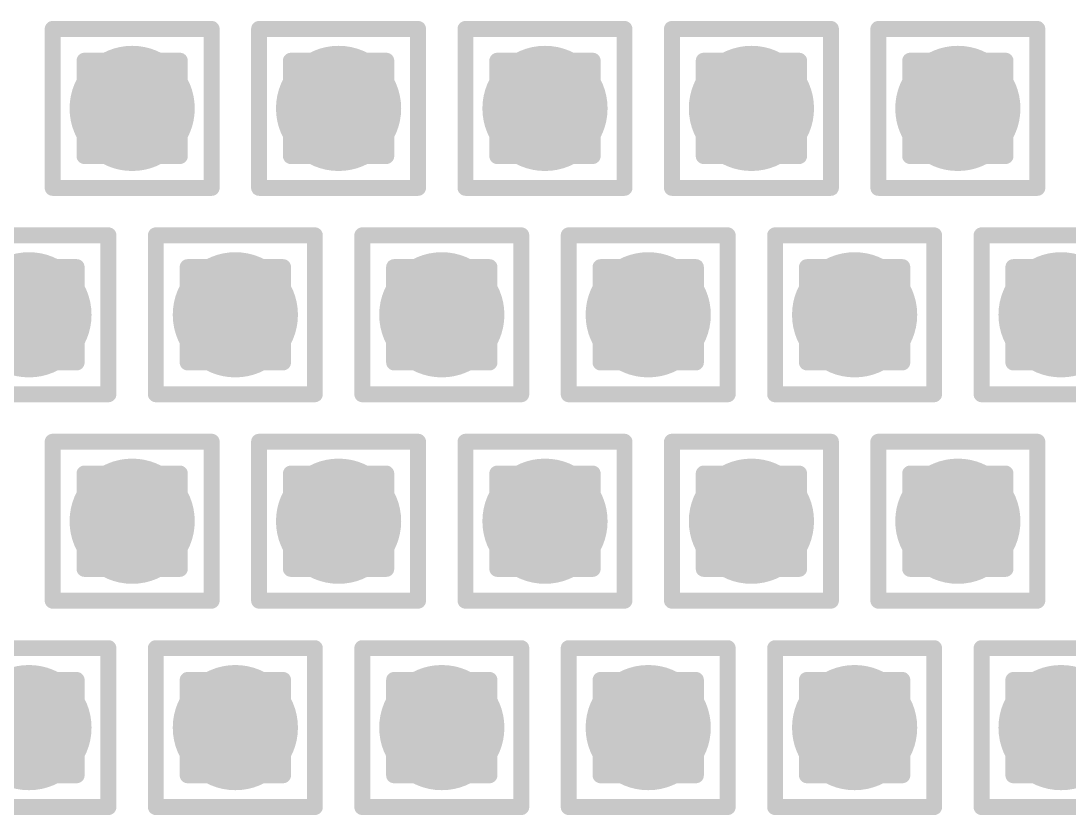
# Model space of a CAD drawing. Header units: inches. Extents: x -12 to 5357, y -8 to 5291.
# Drawn here: x 33.831 to 37.18, y 11.097 to 13.635 of the extents above; entities that cross this region are included whole.
import ezdxf

# ---------------------------------------------------------------- set-up
doc = ezdxf.new("R2010")
doc.units = ezdxf.units.IN
for name, color, linetype in [('Bottom Layer', 5, 'Continuous'), ('Drill Drawing', 1, 'Continuous'), ('Ground', 16, 'Continuous'), ('Power', 76, 'Continuous'), ('Top Layer', 1, 'Continuous'), ('Via Holes', 16, 'Continuous')]:
    doc.layers.add(name, color=color, linetype=linetype)

msp = doc.modelspace()

# ---------------------------------------------------------------- hatches: boundary and pattern name
at = {"layer": 'Bottom Layer'}
h = msp.add_hatch(color=5, dxfattribs=at)
edge = h.paths.add_edge_path()
edge.add_arc((34.1867, 13.3553), 0.2, 0, 360)
h = msp.add_hatch(color=5, dxfattribs=at)
edge = h.paths.add_edge_path()
edge.add_arc((34.8462, 13.3553), 0.2, 0, 360)
h = msp.add_hatch(color=5, dxfattribs=at)
edge = h.paths.add_edge_path()
edge.add_arc((35.5057, 13.3553), 0.2, 0, 360)
h = msp.add_hatch(color=5, dxfattribs=at)
edge = h.paths.add_edge_path()
edge.add_arc((36.1653, 13.3553), 0.2, 0, 360)
h = msp.add_hatch(color=5, dxfattribs=at)
edge = h.paths.add_edge_path()
edge.add_arc((36.8248, 13.3553), 0.2, 0, 360)
h = msp.add_hatch(color=5, dxfattribs=at)
edge = h.paths.add_edge_path()
edge.add_arc((33.8569, 12.6958), 0.2, 0, 360)
h = msp.add_hatch(color=5, dxfattribs=at)
edge = h.paths.add_edge_path()
edge.add_arc((34.5164, 12.6958), 0.2, 0, 360)
h = msp.add_hatch(color=5, dxfattribs=at)
edge = h.paths.add_edge_path()
edge.add_arc((35.176, 12.6958), 0.2, 0, 360)
h = msp.add_hatch(color=5, dxfattribs=at)
edge = h.paths.add_edge_path()
edge.add_arc((35.8355, 12.6958), 0.2, 0, 360)
h = msp.add_hatch(color=5, dxfattribs=at)
edge = h.paths.add_edge_path()
edge.add_arc((36.495, 12.6958), 0.2, 0, 360)
h = msp.add_hatch(color=5, dxfattribs=at)
edge = h.paths.add_edge_path()
edge.add_arc((37.1546, 12.6958), 0.2, 0, 360)
h = msp.add_hatch(color=5, dxfattribs=at)
edge = h.paths.add_edge_path()
edge.add_arc((34.1867, 12.0362), 0.2, 0, 360)
h = msp.add_hatch(color=5, dxfattribs=at)
edge = h.paths.add_edge_path()
edge.add_arc((34.8462, 12.0362), 0.2, 0, 360)
h = msp.add_hatch(color=5, dxfattribs=at)
edge = h.paths.add_edge_path()
edge.add_arc((35.5057, 12.0362), 0.2, 0, 360)
h = msp.add_hatch(color=5, dxfattribs=at)
edge = h.paths.add_edge_path()
edge.add_arc((36.1653, 12.0362), 0.2, 0, 360)
h = msp.add_hatch(color=5, dxfattribs=at)
edge = h.paths.add_edge_path()
edge.add_arc((36.8248, 12.0362), 0.2, 0, 360)
h = msp.add_hatch(color=5, dxfattribs=at)
edge = h.paths.add_edge_path()
edge.add_arc((33.8569, 11.3767), 0.2, 0, 360)
h = msp.add_hatch(color=5, dxfattribs=at)
edge = h.paths.add_edge_path()
edge.add_arc((34.5164, 11.3767), 0.2, 0, 360)
h = msp.add_hatch(color=5, dxfattribs=at)
edge = h.paths.add_edge_path()
edge.add_arc((35.176, 11.3767), 0.2, 0, 360)
h = msp.add_hatch(color=5, dxfattribs=at)
edge = h.paths.add_edge_path()
edge.add_arc((35.8355, 11.3767), 0.2, 0, 360)
h = msp.add_hatch(color=5, dxfattribs=at)
edge = h.paths.add_edge_path()
edge.add_arc((36.495, 11.3767), 0.2, 0, 360)
h = msp.add_hatch(color=5, dxfattribs=at)
edge = h.paths.add_edge_path()
edge.add_arc((37.1546, 11.3767), 0.2, 0, 360)
at = {"layer": 'Ground'}
h = msp.add_hatch(color=16, dxfattribs=at)
edge = h.paths.add_edge_path()
edge.add_arc((34.1867, 13.3553), 0.2, 0, 360)
h = msp.add_hatch(color=16, dxfattribs=at)
edge = h.paths.add_edge_path()
edge.add_arc((34.8462, 13.3553), 0.2, 0, 360)
h = msp.add_hatch(color=16, dxfattribs=at)
edge = h.paths.add_edge_path()
edge.add_arc((35.5057, 13.3553), 0.2, 0, 360)
h = msp.add_hatch(color=16, dxfattribs=at)
edge = h.paths.add_edge_path()
edge.add_arc((36.1653, 13.3553), 0.2, 0, 360)
h = msp.add_hatch(color=16, dxfattribs=at)
edge = h.paths.add_edge_path()
edge.add_arc((36.8248, 13.3553), 0.2, 0, 360)
h = msp.add_hatch(color=16, dxfattribs=at)
edge = h.paths.add_edge_path()
edge.add_arc((33.8569, 12.6958), 0.2, 0, 360)
h = msp.add_hatch(color=16, dxfattribs=at)
edge = h.paths.add_edge_path()
edge.add_arc((34.5164, 12.6958), 0.2, 0, 360)
h = msp.add_hatch(color=16, dxfattribs=at)
edge = h.paths.add_edge_path()
edge.add_arc((35.176, 12.6958), 0.2, 0, 360)
h = msp.add_hatch(color=16, dxfattribs=at)
edge = h.paths.add_edge_path()
edge.add_arc((35.8355, 12.6958), 0.2, 0, 360)
h = msp.add_hatch(color=16, dxfattribs=at)
edge = h.paths.add_edge_path()
edge.add_arc((36.495, 12.6958), 0.2, 0, 360)
h = msp.add_hatch(color=16, dxfattribs=at)
edge = h.paths.add_edge_path()
edge.add_arc((37.1546, 12.6958), 0.2, 0, 360)
h = msp.add_hatch(color=16, dxfattribs=at)
edge = h.paths.add_edge_path()
edge.add_arc((34.1867, 12.0362), 0.2, 0, 360)
h = msp.add_hatch(color=16, dxfattribs=at)
edge = h.paths.add_edge_path()
edge.add_arc((34.8462, 12.0362), 0.2, 0, 360)
h = msp.add_hatch(color=16, dxfattribs=at)
edge = h.paths.add_edge_path()
edge.add_arc((35.5057, 12.0362), 0.2, 0, 360)
h = msp.add_hatch(color=16, dxfattribs=at)
edge = h.paths.add_edge_path()
edge.add_arc((36.1653, 12.0362), 0.2, 0, 360)
h = msp.add_hatch(color=16, dxfattribs=at)
edge = h.paths.add_edge_path()
edge.add_arc((36.8248, 12.0362), 0.2, 0, 360)
h = msp.add_hatch(color=16, dxfattribs=at)
edge = h.paths.add_edge_path()
edge.add_arc((33.8569, 11.3767), 0.2, 0, 360)
h = msp.add_hatch(color=16, dxfattribs=at)
edge = h.paths.add_edge_path()
edge.add_arc((34.5164, 11.3767), 0.2, 0, 360)
h = msp.add_hatch(color=16, dxfattribs=at)
edge = h.paths.add_edge_path()
edge.add_arc((35.176, 11.3767), 0.2, 0, 360)
h = msp.add_hatch(color=16, dxfattribs=at)
edge = h.paths.add_edge_path()
edge.add_arc((35.8355, 11.3767), 0.2, 0, 360)
h = msp.add_hatch(color=16, dxfattribs=at)
edge = h.paths.add_edge_path()
edge.add_arc((36.495, 11.3767), 0.2, 0, 360)
h = msp.add_hatch(color=16, dxfattribs=at)
edge = h.paths.add_edge_path()
edge.add_arc((37.1546, 11.3767), 0.2, 0, 360)
at = {"layer": 'Power'}
h = msp.add_hatch(color=76, dxfattribs=at)
edge = h.paths.add_edge_path()
edge.add_arc((34.1867, 13.3553), 0.2, 0, 360)
h = msp.add_hatch(color=76, dxfattribs=at)
edge = h.paths.add_edge_path()
edge.add_arc((34.8462, 13.3553), 0.2, 0, 360)
h = msp.add_hatch(color=76, dxfattribs=at)
edge = h.paths.add_edge_path()
edge.add_arc((35.5057, 13.3553), 0.2, 0, 360)
h = msp.add_hatch(color=76, dxfattribs=at)
edge = h.paths.add_edge_path()
edge.add_arc((36.1653, 13.3553), 0.2, 0, 360)
h = msp.add_hatch(color=76, dxfattribs=at)
edge = h.paths.add_edge_path()
edge.add_arc((36.8248, 13.3553), 0.2, 0, 360)
h = msp.add_hatch(color=76, dxfattribs=at)
edge = h.paths.add_edge_path()
edge.add_arc((33.8569, 12.6958), 0.2, 0, 360)
h = msp.add_hatch(color=76, dxfattribs=at)
edge = h.paths.add_edge_path()
edge.add_arc((34.5164, 12.6958), 0.2, 0, 360)
h = msp.add_hatch(color=76, dxfattribs=at)
edge = h.paths.add_edge_path()
edge.add_arc((35.176, 12.6958), 0.2, 0, 360)
h = msp.add_hatch(color=76, dxfattribs=at)
edge = h.paths.add_edge_path()
edge.add_arc((35.8355, 12.6958), 0.2, 0, 360)
h = msp.add_hatch(color=76, dxfattribs=at)
edge = h.paths.add_edge_path()
edge.add_arc((36.495, 12.6958), 0.2, 0, 360)
h = msp.add_hatch(color=76, dxfattribs=at)
edge = h.paths.add_edge_path()
edge.add_arc((37.1546, 12.6958), 0.2, 0, 360)
h = msp.add_hatch(color=76, dxfattribs=at)
edge = h.paths.add_edge_path()
edge.add_arc((34.1867, 12.0362), 0.2, 0, 360)
h = msp.add_hatch(color=76, dxfattribs=at)
edge = h.paths.add_edge_path()
edge.add_arc((34.8462, 12.0362), 0.2, 0, 360)
h = msp.add_hatch(color=76, dxfattribs=at)
edge = h.paths.add_edge_path()
edge.add_arc((35.5057, 12.0362), 0.2, 0, 360)
h = msp.add_hatch(color=76, dxfattribs=at)
edge = h.paths.add_edge_path()
edge.add_arc((36.1653, 12.0362), 0.2, 0, 360)
h = msp.add_hatch(color=76, dxfattribs=at)
edge = h.paths.add_edge_path()
edge.add_arc((36.8248, 12.0362), 0.2, 0, 360)
h = msp.add_hatch(color=76, dxfattribs=at)
edge = h.paths.add_edge_path()
edge.add_arc((33.8569, 11.3767), 0.2, 0, 360)
h = msp.add_hatch(color=76, dxfattribs=at)
edge = h.paths.add_edge_path()
edge.add_arc((34.5164, 11.3767), 0.2, 0, 360)
h = msp.add_hatch(color=76, dxfattribs=at)
edge = h.paths.add_edge_path()
edge.add_arc((35.176, 11.3767), 0.2, 0, 360)
h = msp.add_hatch(color=76, dxfattribs=at)
edge = h.paths.add_edge_path()
edge.add_arc((35.8355, 11.3767), 0.2, 0, 360)
h = msp.add_hatch(color=76, dxfattribs=at)
edge = h.paths.add_edge_path()
edge.add_arc((36.495, 11.3767), 0.2, 0, 360)
h = msp.add_hatch(color=76, dxfattribs=at)
edge = h.paths.add_edge_path()
edge.add_arc((37.1546, 11.3767), 0.2, 0, 360)
at = {"layer": 'Top Layer'}
h = msp.add_hatch(color=1, dxfattribs=at)
edge = h.paths.add_edge_path()
edge.add_arc((34.1867, 13.3553), 0.2, 0, 360)
h = msp.add_hatch(color=1, dxfattribs=at)
edge = h.paths.add_edge_path()
edge.add_arc((34.8462, 13.3553), 0.2, 0, 360)
h = msp.add_hatch(color=1, dxfattribs=at)
edge = h.paths.add_edge_path()
edge.add_arc((35.5057, 13.3553), 0.2, 0, 360)
h = msp.add_hatch(color=1, dxfattribs=at)
edge = h.paths.add_edge_path()
edge.add_arc((36.1653, 13.3553), 0.2, 0, 360)
h = msp.add_hatch(color=1, dxfattribs=at)
edge = h.paths.add_edge_path()
edge.add_arc((36.8248, 13.3553), 0.2, 0, 360)
h = msp.add_hatch(color=1, dxfattribs=at)
edge = h.paths.add_edge_path()
edge.add_arc((33.8569, 12.6958), 0.2, 0, 360)
h = msp.add_hatch(color=1, dxfattribs=at)
edge = h.paths.add_edge_path()
edge.add_arc((34.5164, 12.6958), 0.2, 0, 360)
h = msp.add_hatch(color=1, dxfattribs=at)
edge = h.paths.add_edge_path()
edge.add_arc((35.176, 12.6958), 0.2, 0, 360)
h = msp.add_hatch(color=1, dxfattribs=at)
edge = h.paths.add_edge_path()
edge.add_arc((35.8355, 12.6958), 0.2, 0, 360)
h = msp.add_hatch(color=1, dxfattribs=at)
edge = h.paths.add_edge_path()
edge.add_arc((36.495, 12.6958), 0.2, 0, 360)
h = msp.add_hatch(color=1, dxfattribs=at)
edge = h.paths.add_edge_path()
edge.add_arc((37.1546, 12.6958), 0.2, 0, 360)
h = msp.add_hatch(color=1, dxfattribs=at)
edge = h.paths.add_edge_path()
edge.add_arc((34.1867, 12.0362), 0.2, 0, 360)
h = msp.add_hatch(color=1, dxfattribs=at)
edge = h.paths.add_edge_path()
edge.add_arc((34.8462, 12.0362), 0.2, 0, 360)
h = msp.add_hatch(color=1, dxfattribs=at)
edge = h.paths.add_edge_path()
edge.add_arc((35.5057, 12.0362), 0.2, 0, 360)
h = msp.add_hatch(color=1, dxfattribs=at)
edge = h.paths.add_edge_path()
edge.add_arc((36.1653, 12.0362), 0.2, 0, 360)
h = msp.add_hatch(color=1, dxfattribs=at)
edge = h.paths.add_edge_path()
edge.add_arc((36.8248, 12.0362), 0.2, 0, 360)
h = msp.add_hatch(color=1, dxfattribs=at)
edge = h.paths.add_edge_path()
edge.add_arc((33.8569, 11.3767), 0.2, 0, 360)
h = msp.add_hatch(color=1, dxfattribs=at)
edge = h.paths.add_edge_path()
edge.add_arc((34.5164, 11.3767), 0.2, 0, 360)
h = msp.add_hatch(color=1, dxfattribs=at)
edge = h.paths.add_edge_path()
edge.add_arc((35.176, 11.3767), 0.2, 0, 360)
h = msp.add_hatch(color=1, dxfattribs=at)
edge = h.paths.add_edge_path()
edge.add_arc((35.8355, 11.3767), 0.2, 0, 360)
h = msp.add_hatch(color=1, dxfattribs=at)
edge = h.paths.add_edge_path()
edge.add_arc((36.495, 11.3767), 0.2, 0, 360)
h = msp.add_hatch(color=1, dxfattribs=at)
edge = h.paths.add_edge_path()
edge.add_arc((37.1546, 11.3767), 0.2, 0, 360)
at = {"layer": 'Via Holes'}
h = msp.add_hatch(color=7, dxfattribs=at)
edge = h.paths.add_edge_path()
edge.add_arc((34.1867, 13.3553), 0.1, 0, 360)
h = msp.add_hatch(color=7, dxfattribs=at)
edge = h.paths.add_edge_path()
edge.add_arc((34.8462, 13.3553), 0.1, 0, 360)
h = msp.add_hatch(color=7, dxfattribs=at)
edge = h.paths.add_edge_path()
edge.add_arc((35.5057, 13.3553), 0.1, 0, 360)
h = msp.add_hatch(color=7, dxfattribs=at)
edge = h.paths.add_edge_path()
edge.add_arc((36.1653, 13.3553), 0.1, 0, 360)
h = msp.add_hatch(color=7, dxfattribs=at)
edge = h.paths.add_edge_path()
edge.add_arc((36.8248, 13.3553), 0.1, 0, 360)
h = msp.add_hatch(color=7, dxfattribs=at)
edge = h.paths.add_edge_path()
edge.add_arc((33.8569, 12.6958), 0.1, 0, 360)
h = msp.add_hatch(color=7, dxfattribs=at)
edge = h.paths.add_edge_path()
edge.add_arc((34.5164, 12.6958), 0.1, 0, 360)
h = msp.add_hatch(color=7, dxfattribs=at)
edge = h.paths.add_edge_path()
edge.add_arc((35.176, 12.6958), 0.1, 0, 360)
h = msp.add_hatch(color=7, dxfattribs=at)
edge = h.paths.add_edge_path()
edge.add_arc((35.8355, 12.6958), 0.1, 0, 360)
h = msp.add_hatch(color=7, dxfattribs=at)
edge = h.paths.add_edge_path()
edge.add_arc((36.495, 12.6958), 0.1, 0, 360)
h = msp.add_hatch(color=7, dxfattribs=at)
edge = h.paths.add_edge_path()
edge.add_arc((37.1546, 12.6958), 0.1, 0, 360)
h = msp.add_hatch(color=7, dxfattribs=at)
edge = h.paths.add_edge_path()
edge.add_arc((34.1867, 12.0362), 0.1, 0, 360)
h = msp.add_hatch(color=7, dxfattribs=at)
edge = h.paths.add_edge_path()
edge.add_arc((34.8462, 12.0362), 0.1, 0, 360)
h = msp.add_hatch(color=7, dxfattribs=at)
edge = h.paths.add_edge_path()
edge.add_arc((35.5057, 12.0362), 0.1, 0, 360)
h = msp.add_hatch(color=7, dxfattribs=at)
edge = h.paths.add_edge_path()
edge.add_arc((36.1653, 12.0362), 0.1, 0, 360)
h = msp.add_hatch(color=7, dxfattribs=at)
edge = h.paths.add_edge_path()
edge.add_arc((36.8248, 12.0362), 0.1, 0, 360)
h = msp.add_hatch(color=7, dxfattribs=at)
edge = h.paths.add_edge_path()
edge.add_arc((33.8569, 11.3767), 0.1, 0, 360)
h = msp.add_hatch(color=7, dxfattribs=at)
edge = h.paths.add_edge_path()
edge.add_arc((34.5164, 11.3767), 0.1, 0, 360)
h = msp.add_hatch(color=7, dxfattribs=at)
edge = h.paths.add_edge_path()
edge.add_arc((35.176, 11.3767), 0.1, 0, 360)
h = msp.add_hatch(color=7, dxfattribs=at)
edge = h.paths.add_edge_path()
edge.add_arc((35.8355, 11.3767), 0.1, 0, 360)
h = msp.add_hatch(color=7, dxfattribs=at)
edge = h.paths.add_edge_path()
edge.add_arc((36.495, 11.3767), 0.1, 0, 360)
h = msp.add_hatch(color=7, dxfattribs=at)
edge = h.paths.add_edge_path()
edge.add_arc((37.1546, 11.3767), 0.1, 0, 360)

# ---------------------------------------------------------------- linework, layer by layer
at = {"layer": 'Drill Drawing', "const_width": 0.0508}
for points in [[(33.9327, 13.6093), (34.4407, 13.6093)], [(33.9327, 13.1013), (33.9327, 13.6093)], [(34.4407, 13.1013), (34.4407, 13.6093)], [(34.5922, 13.6093), (35.1002, 13.6093)], [(34.5922, 13.1013), (34.5922, 13.6093)], [(35.1002, 13.1013), (35.1002, 13.6093)], [(35.2517, 13.6093), (35.7597, 13.6093)], [(35.2517, 13.1013), (35.2517, 13.6093)], [(35.7597, 13.1013), (35.7597, 13.6093)], [(35.9113, 13.6093), (36.4193, 13.6093)], [(35.9113, 13.1013), (35.9113, 13.6093)], [(36.4193, 13.1013), (36.4193, 13.6093)], [(36.5708, 13.6093), (37.0788, 13.6093)], [(36.5708, 13.1013), (36.5708, 13.6093)], [(37.0788, 13.1013), (37.0788, 13.6093)], [(34.0343, 13.5077), (34.3391, 13.5077)], [(34.0343, 13.2029), (34.0343, 13.5077)], [(34.3391, 13.2029), (34.3391, 13.5077)], [(34.6938, 13.5077), (34.9986, 13.5077)], [(34.6938, 13.2029), (34.6938, 13.5077)], [(34.9986, 13.2029), (34.9986, 13.5077)], [(35.3533, 13.5077), (35.6581, 13.5077)], [(35.3533, 13.2029), (35.3533, 13.5077)], [(35.6581, 13.2029), (35.6581, 13.5077)], [(36.0129, 13.5077), (36.3177, 13.5077)], [(36.0129, 13.2029), (36.0129, 13.5077)], [(36.3177, 13.2029), (36.3177, 13.5077)], [(36.6724, 13.5077), (36.9772, 13.5077)], [(36.6724, 13.2029), (36.6724, 13.5077)], [(36.9772, 13.2029), (36.9772, 13.5077)], [(34.0343, 13.2029), (34.3391, 13.2029)], [(34.6938, 13.2029), (34.9986, 13.2029)], [(35.3533, 13.2029), (35.6581, 13.2029)], [(36.0129, 13.2029), (36.3177, 13.2029)], [(36.6724, 13.2029), (36.9772, 13.2029)], [(33.9327, 13.1013), (34.4407, 13.1013)], [(34.5922, 13.1013), (35.1002, 13.1013)], [(35.2517, 13.1013), (35.7597, 13.1013)], [(35.9113, 13.1013), (36.4193, 13.1013)], [(36.5708, 13.1013), (37.0788, 13.1013)], [(33.6029, 12.9498), (34.1109, 12.9498)], [(34.1109, 12.4418), (34.1109, 12.9498)], [(34.2624, 12.9498), (34.7704, 12.9498)], [(34.2624, 12.4418), (34.2624, 12.9498)], [(34.7704, 12.4418), (34.7704, 12.9498)], [(34.922, 12.9498), (35.43, 12.9498)], [(34.922, 12.4418), (34.922, 12.9498)], [(35.43, 12.4418), (35.43, 12.9498)], [(35.5815, 12.9498), (36.0895, 12.9498)], [(35.5815, 12.4418), (35.5815, 12.9498)], [(36.0895, 12.4418), (36.0895, 12.9498)], [(36.241, 12.9498), (36.749, 12.9498)], [(36.241, 12.4418), (36.241, 12.9498)], [(36.749, 12.4418), (36.749, 12.9498)], [(36.9006, 12.9498), (37.4086, 12.9498)], [(36.9006, 12.4418), (36.9006, 12.9498)], [(33.7045, 12.8482), (34.0093, 12.8482)], [(34.0093, 12.5434), (34.0093, 12.8482)], [(34.364, 12.8482), (34.6688, 12.8482)], [(34.364, 12.5434), (34.364, 12.8482)], [(34.6688, 12.5434), (34.6688, 12.8482)], [(35.0236, 12.8482), (35.3284, 12.8482)], [(35.0236, 12.5434), (35.0236, 12.8482)], [(35.3284, 12.5434), (35.3284, 12.8482)], [(35.6831, 12.8482), (35.9879, 12.8482)], [(35.6831, 12.5434), (35.6831, 12.8482)], [(35.9879, 12.5434), (35.9879, 12.8482)], [(36.3426, 12.8482), (36.6474, 12.8482)], [(36.3426, 12.5434), (36.3426, 12.8482)], [(36.6474, 12.5434), (36.6474, 12.8482)], [(37.0022, 12.8482), (37.307, 12.8482)], [(37.0022, 12.5434), (37.0022, 12.8482)], [(33.7045, 12.5434), (34.0093, 12.5434)], [(34.364, 12.5434), (34.6688, 12.5434)], [(35.0236, 12.5434), (35.3284, 12.5434)], [(35.6831, 12.5434), (35.9879, 12.5434)], [(36.3426, 12.5434), (36.6474, 12.5434)], [(37.0022, 12.5434), (37.307, 12.5434)], [(33.6029, 12.4418), (34.1109, 12.4418)], [(34.2624, 12.4418), (34.7704, 12.4418)], [(34.922, 12.4418), (35.43, 12.4418)], [(35.5815, 12.4418), (36.0895, 12.4418)], [(36.241, 12.4418), (36.749, 12.4418)], [(36.9006, 12.4418), (37.4086, 12.4418)], [(33.9327, 12.2902), (34.4407, 12.2902)], [(33.9327, 11.7822), (33.9327, 12.2902)], [(34.4407, 11.7822), (34.4407, 12.2902)], [(34.5922, 12.2902), (35.1002, 12.2902)], [(34.5922, 11.7822), (34.5922, 12.2902)], [(35.1002, 11.7822), (35.1002, 12.2902)], [(35.2517, 12.2902), (35.7597, 12.2902)], [(35.2517, 11.7822), (35.2517, 12.2902)], [(35.7597, 11.7822), (35.7597, 12.2902)], [(35.9113, 12.2902), (36.4193, 12.2902)], [(35.9113, 11.7822), (35.9113, 12.2902)], [(36.4193, 11.7822), (36.4193, 12.2902)], [(36.5708, 12.2902), (37.0788, 12.2902)], [(36.5708, 11.7822), (36.5708, 12.2902)], [(37.0788, 11.7822), (37.0788, 12.2902)], [(34.0343, 12.1886), (34.3391, 12.1886)], [(34.0343, 11.8838), (34.0343, 12.1886)], [(34.3391, 11.8838), (34.3391, 12.1886)], [(34.6938, 12.1886), (34.9986, 12.1886)], [(34.6938, 11.8838), (34.6938, 12.1886)], [(34.9986, 11.8838), (34.9986, 12.1886)], [(35.3533, 12.1886), (35.6581, 12.1886)], [(35.3533, 11.8838), (35.3533, 12.1886)], [(35.6581, 11.8838), (35.6581, 12.1886)], [(36.0129, 12.1886), (36.3177, 12.1886)], [(36.0129, 11.8838), (36.0129, 12.1886)], [(36.3177, 11.8838), (36.3177, 12.1886)], [(36.6724, 12.1886), (36.9772, 12.1886)], [(36.6724, 11.8838), (36.6724, 12.1886)], [(36.9772, 11.8838), (36.9772, 12.1886)], [(34.0343, 11.8838), (34.3391, 11.8838)], [(34.6938, 11.8838), (34.9986, 11.8838)], [(35.3533, 11.8838), (35.6581, 11.8838)], [(36.0129, 11.8838), (36.3177, 11.8838)], [(36.6724, 11.8838), (36.9772, 11.8838)], [(33.9327, 11.7822), (34.4407, 11.7822)], [(34.5922, 11.7822), (35.1002, 11.7822)], [(35.2517, 11.7822), (35.7597, 11.7822)], [(35.9113, 11.7822), (36.4193, 11.7822)], [(36.5708, 11.7822), (37.0788, 11.7822)], [(33.6029, 11.6307), (34.1109, 11.6307)], [(34.1109, 11.1227), (34.1109, 11.6307)], [(34.2624, 11.6307), (34.7704, 11.6307)], [(34.2624, 11.1227), (34.2624, 11.6307)], [(34.7704, 11.1227), (34.7704, 11.6307)], [(34.922, 11.6307), (35.43, 11.6307)], [(34.922, 11.1227), (34.922, 11.6307)], [(35.43, 11.1227), (35.43, 11.6307)], [(35.5815, 11.6307), (36.0895, 11.6307)], [(35.5815, 11.1227), (35.5815, 11.6307)], [(36.0895, 11.1227), (36.0895, 11.6307)], [(36.241, 11.6307), (36.749, 11.6307)], [(36.241, 11.1227), (36.241, 11.6307)], [(36.749, 11.1227), (36.749, 11.6307)], [(36.9006, 11.6307), (37.4086, 11.6307)], [(36.9006, 11.1227), (36.9006, 11.6307)], [(33.7045, 11.5291), (34.0093, 11.5291)], [(34.0093, 11.2243), (34.0093, 11.5291)], [(34.364, 11.5291), (34.6688, 11.5291)], [(34.364, 11.2243), (34.364, 11.5291)], [(34.6688, 11.2243), (34.6688, 11.5291)], [(35.0236, 11.5291), (35.3284, 11.5291)], [(35.0236, 11.2243), (35.0236, 11.5291)], [(35.3284, 11.2243), (35.3284, 11.5291)], [(35.6831, 11.5291), (35.9879, 11.5291)], [(35.6831, 11.2243), (35.6831, 11.5291)], [(35.9879, 11.2243), (35.9879, 11.5291)], [(36.3426, 11.5291), (36.6474, 11.5291)], [(36.3426, 11.2243), (36.3426, 11.5291)], [(36.6474, 11.2243), (36.6474, 11.5291)], [(37.0022, 11.5291), (37.307, 11.5291)], [(37.0022, 11.2243), (37.0022, 11.5291)], [(33.7045, 11.2243), (34.0093, 11.2243)], [(34.364, 11.2243), (34.6688, 11.2243)], [(35.0236, 11.2243), (35.3284, 11.2243)], [(35.6831, 11.2243), (35.9879, 11.2243)], [(36.3426, 11.2243), (36.6474, 11.2243)], [(37.0022, 11.2243), (37.307, 11.2243)], [(33.6029, 11.1227), (34.1109, 11.1227)], [(34.2624, 11.1227), (34.7704, 11.1227)], [(34.922, 11.1227), (35.43, 11.1227)], [(35.5815, 11.1227), (36.0895, 11.1227)], [(36.241, 11.1227), (36.749, 11.1227)], [(36.9006, 11.1227), (37.4086, 11.1227)]]:
    msp.add_lwpolyline(points, dxfattribs=at)
at = {"layer": 'Drill Drawing', "const_width": 0.0254}
for points in [[(33.92, 13.6093, 1), (33.9454, 13.6093, 1)], [(33.92, 13.6093, 1), (33.9454, 13.6093, 1)], [(34.428, 13.6093, 1), (34.4534, 13.6093, 1)], [(34.428, 13.6093, 1), (34.4534, 13.6093, 1)], [(34.5795, 13.6093, 1), (34.6049, 13.6093, 1)], [(34.5795, 13.6093, 1), (34.6049, 13.6093, 1)], [(35.0875, 13.6093, 1), (35.1129, 13.6093, 1)], [(35.0875, 13.6093, 1), (35.1129, 13.6093, 1)], [(35.239, 13.6093, 1), (35.2644, 13.6093, 1)], [(35.239, 13.6093, 1), (35.2644, 13.6093, 1)], [(35.747, 13.6093, 1), (35.7724, 13.6093, 1)], [(35.747, 13.6093, 1), (35.7724, 13.6093, 1)], [(35.8986, 13.6093, 1), (35.924, 13.6093, 1)], [(35.8986, 13.6093, 1), (35.924, 13.6093, 1)], [(36.4066, 13.6093, 1), (36.432, 13.6093, 1)], [(36.4066, 13.6093, 1), (36.432, 13.6093, 1)], [(36.5581, 13.6093, 1), (36.5835, 13.6093, 1)], [(36.5581, 13.6093, 1), (36.5835, 13.6093, 1)], [(37.0661, 13.6093, 1), (37.0915, 13.6093, 1)], [(37.0661, 13.6093, 1), (37.0915, 13.6093, 1)], [(34.0216, 13.5077, 1), (34.047, 13.5077, 1)], [(34.0216, 13.5077, 1), (34.047, 13.5077, 1)], [(34.3264, 13.5077, 1), (34.3518, 13.5077, 1)], [(34.3264, 13.5077, 1), (34.3518, 13.5077, 1)], [(34.6811, 13.5077, 1), (34.7065, 13.5077, 1)], [(34.6811, 13.5077, 1), (34.7065, 13.5077, 1)], [(34.9859, 13.5077, 1), (35.0113, 13.5077, 1)], [(34.9859, 13.5077, 1), (35.0113, 13.5077, 1)], [(35.3406, 13.5077, 1), (35.366, 13.5077, 1)], [(35.3406, 13.5077, 1), (35.366, 13.5077, 1)], [(35.6454, 13.5077, 1), (35.6708, 13.5077, 1)], [(35.6454, 13.5077, 1), (35.6708, 13.5077, 1)], [(36.0002, 13.5077, 1), (36.0256, 13.5077, 1)], [(36.0002, 13.5077, 1), (36.0256, 13.5077, 1)], [(36.305, 13.5077, 1), (36.3304, 13.5077, 1)], [(36.305, 13.5077, 1), (36.3304, 13.5077, 1)], [(36.6597, 13.5077, 1), (36.6851, 13.5077, 1)], [(36.6597, 13.5077, 1), (36.6851, 13.5077, 1)], [(36.9645, 13.5077, 1), (36.9899, 13.5077, 1)], [(36.9645, 13.5077, 1), (36.9899, 13.5077, 1)], [(34.0216, 13.2029, 1), (34.047, 13.2029, 1)], [(34.0216, 13.2029, 1), (34.047, 13.2029, 1)], [(34.3264, 13.2029, 1), (34.3518, 13.2029, 1)], [(34.3264, 13.2029, 1), (34.3518, 13.2029, 1)], [(34.6811, 13.2029, 1), (34.7065, 13.2029, 1)], [(34.6811, 13.2029, 1), (34.7065, 13.2029, 1)], [(34.9859, 13.2029, 1), (35.0113, 13.2029, 1)], [(34.9859, 13.2029, 1), (35.0113, 13.2029, 1)], [(35.3406, 13.2029, 1), (35.366, 13.2029, 1)], [(35.3406, 13.2029, 1), (35.366, 13.2029, 1)], [(35.6454, 13.2029, 1), (35.6708, 13.2029, 1)], [(35.6454, 13.2029, 1), (35.6708, 13.2029, 1)], [(36.0002, 13.2029, 1), (36.0256, 13.2029, 1)], [(36.0002, 13.2029, 1), (36.0256, 13.2029, 1)], [(36.305, 13.2029, 1), (36.3304, 13.2029, 1)], [(36.305, 13.2029, 1), (36.3304, 13.2029, 1)], [(36.6597, 13.2029, 1), (36.6851, 13.2029, 1)], [(36.6597, 13.2029, 1), (36.6851, 13.2029, 1)], [(36.9645, 13.2029, 1), (36.9899, 13.2029, 1)], [(36.9645, 13.2029, 1), (36.9899, 13.2029, 1)], [(33.92, 13.1013, 1), (33.9454, 13.1013, 1)], [(33.92, 13.1013, 1), (33.9454, 13.1013, 1)], [(34.428, 13.1013, 1), (34.4534, 13.1013, 1)], [(34.428, 13.1013, 1), (34.4534, 13.1013, 1)], [(34.5795, 13.1013, 1), (34.6049, 13.1013, 1)], [(34.5795, 13.1013, 1), (34.6049, 13.1013, 1)], [(35.0875, 13.1013, 1), (35.1129, 13.1013, 1)], [(35.0875, 13.1013, 1), (35.1129, 13.1013, 1)], [(35.239, 13.1013, 1), (35.2644, 13.1013, 1)], [(35.239, 13.1013, 1), (35.2644, 13.1013, 1)], [(35.747, 13.1013, 1), (35.7724, 13.1013, 1)], [(35.747, 13.1013, 1), (35.7724, 13.1013, 1)], [(35.8986, 13.1013, 1), (35.924, 13.1013, 1)], [(35.8986, 13.1013, 1), (35.924, 13.1013, 1)], [(36.4066, 13.1013, 1), (36.432, 13.1013, 1)], [(36.4066, 13.1013, 1), (36.432, 13.1013, 1)], [(36.5581, 13.1013, 1), (36.5835, 13.1013, 1)], [(36.5581, 13.1013, 1), (36.5835, 13.1013, 1)], [(37.0661, 13.1013, 1), (37.0915, 13.1013, 1)], [(37.0661, 13.1013, 1), (37.0915, 13.1013, 1)], [(34.0982, 12.9498, 1), (34.1236, 12.9498, 1)], [(34.0982, 12.9498, 1), (34.1236, 12.9498, 1)], [(34.2497, 12.9498, 1), (34.2751, 12.9498, 1)], [(34.2497, 12.9498, 1), (34.2751, 12.9498, 1)], [(34.7577, 12.9498, 1), (34.7831, 12.9498, 1)], [(34.7577, 12.9498, 1), (34.7831, 12.9498, 1)], [(34.9093, 12.9498, 1), (34.9347, 12.9498, 1)], [(34.9093, 12.9498, 1), (34.9347, 12.9498, 1)], [(35.4173, 12.9498, 1), (35.4427, 12.9498, 1)], [(35.4173, 12.9498, 1), (35.4427, 12.9498, 1)], [(35.5688, 12.9498, 1), (35.5942, 12.9498, 1)], [(35.5688, 12.9498, 1), (35.5942, 12.9498, 1)], [(36.0768, 12.9498, 1), (36.1022, 12.9498, 1)], [(36.0768, 12.9498, 1), (36.1022, 12.9498, 1)], [(36.2283, 12.9498, 1), (36.2537, 12.9498, 1)], [(36.2283, 12.9498, 1), (36.2537, 12.9498, 1)], [(36.7363, 12.9498, 1), (36.7617, 12.9498, 1)], [(36.7363, 12.9498, 1), (36.7617, 12.9498, 1)], [(36.8879, 12.9498, 1), (36.9133, 12.9498, 1)], [(36.8879, 12.9498, 1), (36.9133, 12.9498, 1)], [(33.9966, 12.8482, 1), (34.022, 12.8482, 1)], [(33.9966, 12.8482, 1), (34.022, 12.8482, 1)], [(34.3513, 12.8482, 1), (34.3767, 12.8482, 1)], [(34.3513, 12.8482, 1), (34.3767, 12.8482, 1)], [(34.6561, 12.8482, 1), (34.6815, 12.8482, 1)], [(34.6561, 12.8482, 1), (34.6815, 12.8482, 1)], [(35.0109, 12.8482, 1), (35.0363, 12.8482, 1)], [(35.0109, 12.8482, 1), (35.0363, 12.8482, 1)], [(35.3157, 12.8482, 1), (35.3411, 12.8482, 1)], [(35.3157, 12.8482, 1), (35.3411, 12.8482, 1)], [(35.6704, 12.8482, 1), (35.6958, 12.8482, 1)], [(35.6704, 12.8482, 1), (35.6958, 12.8482, 1)], [(35.9752, 12.8482, 1), (36.0006, 12.8482, 1)], [(35.9752, 12.8482, 1), (36.0006, 12.8482, 1)], [(36.3299, 12.8482, 1), (36.3553, 12.8482, 1)], [(36.3299, 12.8482, 1), (36.3553, 12.8482, 1)], [(36.6347, 12.8482, 1), (36.6601, 12.8482, 1)], [(36.6347, 12.8482, 1), (36.6601, 12.8482, 1)], [(36.9895, 12.8482, 1), (37.0149, 12.8482, 1)], [(36.9895, 12.8482, 1), (37.0149, 12.8482, 1)], [(33.9966, 12.5434, 1), (34.022, 12.5434, 1)], [(33.9966, 12.5434, 1), (34.022, 12.5434, 1)], [(34.3513, 12.5434, 1), (34.3767, 12.5434, 1)], [(34.3513, 12.5434, 1), (34.3767, 12.5434, 1)], [(34.6561, 12.5434, 1), (34.6815, 12.5434, 1)], [(34.6561, 12.5434, 1), (34.6815, 12.5434, 1)], [(35.0109, 12.5434, 1), (35.0363, 12.5434, 1)], [(35.0109, 12.5434, 1), (35.0363, 12.5434, 1)], [(35.3157, 12.5434, 1), (35.3411, 12.5434, 1)], [(35.3157, 12.5434, 1), (35.3411, 12.5434, 1)], [(35.6704, 12.5434, 1), (35.6958, 12.5434, 1)], [(35.6704, 12.5434, 1), (35.6958, 12.5434, 1)], [(35.9752, 12.5434, 1), (36.0006, 12.5434, 1)], [(35.9752, 12.5434, 1), (36.0006, 12.5434, 1)], [(36.3299, 12.5434, 1), (36.3553, 12.5434, 1)], [(36.3299, 12.5434, 1), (36.3553, 12.5434, 1)], [(36.6347, 12.5434, 1), (36.6601, 12.5434, 1)], [(36.6347, 12.5434, 1), (36.6601, 12.5434, 1)], [(36.9895, 12.5434, 1), (37.0149, 12.5434, 1)], [(36.9895, 12.5434, 1), (37.0149, 12.5434, 1)], [(34.0982, 12.4418, 1), (34.1236, 12.4418, 1)], [(34.0982, 12.4418, 1), (34.1236, 12.4418, 1)], [(34.2497, 12.4418, 1), (34.2751, 12.4418, 1)], [(34.2497, 12.4418, 1), (34.2751, 12.4418, 1)], [(34.7577, 12.4418, 1), (34.7831, 12.4418, 1)], [(34.7577, 12.4418, 1), (34.7831, 12.4418, 1)], [(34.9093, 12.4418, 1), (34.9347, 12.4418, 1)], [(34.9093, 12.4418, 1), (34.9347, 12.4418, 1)], [(35.4173, 12.4418, 1), (35.4427, 12.4418, 1)], [(35.4173, 12.4418, 1), (35.4427, 12.4418, 1)], [(35.5688, 12.4418, 1), (35.5942, 12.4418, 1)], [(35.5688, 12.4418, 1), (35.5942, 12.4418, 1)], [(36.0768, 12.4418, 1), (36.1022, 12.4418, 1)], [(36.0768, 12.4418, 1), (36.1022, 12.4418, 1)], [(36.2283, 12.4418, 1), (36.2537, 12.4418, 1)], [(36.2283, 12.4418, 1), (36.2537, 12.4418, 1)], [(36.7363, 12.4418, 1), (36.7617, 12.4418, 1)], [(36.7363, 12.4418, 1), (36.7617, 12.4418, 1)], [(36.8879, 12.4418, 1), (36.9133, 12.4418, 1)], [(36.8879, 12.4418, 1), (36.9133, 12.4418, 1)], [(33.92, 12.2902, 1), (33.9454, 12.2902, 1)], [(33.92, 12.2902, 1), (33.9454, 12.2902, 1)], [(34.428, 12.2902, 1), (34.4534, 12.2902, 1)], [(34.428, 12.2902, 1), (34.4534, 12.2902, 1)], [(34.5795, 12.2902, 1), (34.6049, 12.2902, 1)], [(34.5795, 12.2902, 1), (34.6049, 12.2902, 1)], [(35.0875, 12.2902, 1), (35.1129, 12.2902, 1)], [(35.0875, 12.2902, 1), (35.1129, 12.2902, 1)], [(35.239, 12.2902, 1), (35.2644, 12.2902, 1)], [(35.239, 12.2902, 1), (35.2644, 12.2902, 1)], [(35.747, 12.2902, 1), (35.7724, 12.2902, 1)], [(35.747, 12.2902, 1), (35.7724, 12.2902, 1)], [(35.8986, 12.2902, 1), (35.924, 12.2902, 1)], [(35.8986, 12.2902, 1), (35.924, 12.2902, 1)], [(36.4066, 12.2902, 1), (36.432, 12.2902, 1)], [(36.4066, 12.2902, 1), (36.432, 12.2902, 1)], [(36.5581, 12.2902, 1), (36.5835, 12.2902, 1)], [(36.5581, 12.2902, 1), (36.5835, 12.2902, 1)], [(37.0661, 12.2902, 1), (37.0915, 12.2902, 1)], [(37.0661, 12.2902, 1), (37.0915, 12.2902, 1)], [(34.0216, 12.1886, 1), (34.047, 12.1886, 1)], [(34.0216, 12.1886, 1), (34.047, 12.1886, 1)], [(34.3264, 12.1886, 1), (34.3518, 12.1886, 1)], [(34.3264, 12.1886, 1), (34.3518, 12.1886, 1)], [(34.6811, 12.1886, 1), (34.7065, 12.1886, 1)], [(34.6811, 12.1886, 1), (34.7065, 12.1886, 1)], [(34.9859, 12.1886, 1), (35.0113, 12.1886, 1)], [(34.9859, 12.1886, 1), (35.0113, 12.1886, 1)], [(35.3406, 12.1886, 1), (35.366, 12.1886, 1)], [(35.3406, 12.1886, 1), (35.366, 12.1886, 1)], [(35.6454, 12.1886, 1), (35.6708, 12.1886, 1)], [(35.6454, 12.1886, 1), (35.6708, 12.1886, 1)], [(36.0002, 12.1886, 1), (36.0256, 12.1886, 1)], [(36.0002, 12.1886, 1), (36.0256, 12.1886, 1)], [(36.305, 12.1886, 1), (36.3304, 12.1886, 1)], [(36.305, 12.1886, 1), (36.3304, 12.1886, 1)], [(36.6597, 12.1886, 1), (36.6851, 12.1886, 1)], [(36.6597, 12.1886, 1), (36.6851, 12.1886, 1)], [(36.9645, 12.1886, 1), (36.9899, 12.1886, 1)], [(36.9645, 12.1886, 1), (36.9899, 12.1886, 1)], [(34.0216, 11.8838, 1), (34.047, 11.8838, 1)], [(34.0216, 11.8838, 1), (34.047, 11.8838, 1)], [(34.3264, 11.8838, 1), (34.3518, 11.8838, 1)], [(34.3264, 11.8838, 1), (34.3518, 11.8838, 1)], [(34.6811, 11.8838, 1), (34.7065, 11.8838, 1)], [(34.6811, 11.8838, 1), (34.7065, 11.8838, 1)], [(34.9859, 11.8838, 1), (35.0113, 11.8838, 1)], [(34.9859, 11.8838, 1), (35.0113, 11.8838, 1)], [(35.3406, 11.8838, 1), (35.366, 11.8838, 1)], [(35.3406, 11.8838, 1), (35.366, 11.8838, 1)], [(35.6454, 11.8838, 1), (35.6708, 11.8838, 1)], [(35.6454, 11.8838, 1), (35.6708, 11.8838, 1)], [(36.0002, 11.8838, 1), (36.0256, 11.8838, 1)], [(36.0002, 11.8838, 1), (36.0256, 11.8838, 1)], [(36.305, 11.8838, 1), (36.3304, 11.8838, 1)], [(36.305, 11.8838, 1), (36.3304, 11.8838, 1)], [(36.6597, 11.8838, 1), (36.6851, 11.8838, 1)], [(36.6597, 11.8838, 1), (36.6851, 11.8838, 1)], [(36.9645, 11.8838, 1), (36.9899, 11.8838, 1)], [(36.9645, 11.8838, 1), (36.9899, 11.8838, 1)], [(33.92, 11.7822, 1), (33.9454, 11.7822, 1)], [(33.92, 11.7822, 1), (33.9454, 11.7822, 1)], [(34.428, 11.7822, 1), (34.4534, 11.7822, 1)], [(34.428, 11.7822, 1), (34.4534, 11.7822, 1)], [(34.5795, 11.7822, 1), (34.6049, 11.7822, 1)], [(34.5795, 11.7822, 1), (34.6049, 11.7822, 1)], [(35.0875, 11.7822, 1), (35.1129, 11.7822, 1)], [(35.0875, 11.7822, 1), (35.1129, 11.7822, 1)], [(35.239, 11.7822, 1), (35.2644, 11.7822, 1)], [(35.239, 11.7822, 1), (35.2644, 11.7822, 1)], [(35.747, 11.7822, 1), (35.7724, 11.7822, 1)], [(35.747, 11.7822, 1), (35.7724, 11.7822, 1)], [(35.8986, 11.7822, 1), (35.924, 11.7822, 1)], [(35.8986, 11.7822, 1), (35.924, 11.7822, 1)], [(36.4066, 11.7822, 1), (36.432, 11.7822, 1)], [(36.4066, 11.7822, 1), (36.432, 11.7822, 1)], [(36.5581, 11.7822, 1), (36.5835, 11.7822, 1)], [(36.5581, 11.7822, 1), (36.5835, 11.7822, 1)], [(37.0661, 11.7822, 1), (37.0915, 11.7822, 1)], [(37.0661, 11.7822, 1), (37.0915, 11.7822, 1)], [(34.0982, 11.6307, 1), (34.1236, 11.6307, 1)], [(34.0982, 11.6307, 1), (34.1236, 11.6307, 1)], [(34.2497, 11.6307, 1), (34.2751, 11.6307, 1)], [(34.2497, 11.6307, 1), (34.2751, 11.6307, 1)], [(34.7577, 11.6307, 1), (34.7831, 11.6307, 1)], [(34.7577, 11.6307, 1), (34.7831, 11.6307, 1)], [(34.9093, 11.6307, 1), (34.9347, 11.6307, 1)], [(34.9093, 11.6307, 1), (34.9347, 11.6307, 1)], [(35.4173, 11.6307, 1), (35.4427, 11.6307, 1)], [(35.4173, 11.6307, 1), (35.4427, 11.6307, 1)], [(35.5688, 11.6307, 1), (35.5942, 11.6307, 1)], [(35.5688, 11.6307, 1), (35.5942, 11.6307, 1)], [(36.0768, 11.6307, 1), (36.1022, 11.6307, 1)], [(36.0768, 11.6307, 1), (36.1022, 11.6307, 1)], [(36.2283, 11.6307, 1), (36.2537, 11.6307, 1)], [(36.2283, 11.6307, 1), (36.2537, 11.6307, 1)], [(36.7363, 11.6307, 1), (36.7617, 11.6307, 1)], [(36.7363, 11.6307, 1), (36.7617, 11.6307, 1)], [(36.8879, 11.6307, 1), (36.9133, 11.6307, 1)], [(36.8879, 11.6307, 1), (36.9133, 11.6307, 1)], [(33.9966, 11.5291, 1), (34.022, 11.5291, 1)], [(33.9966, 11.5291, 1), (34.022, 11.5291, 1)], [(34.3513, 11.5291, 1), (34.3767, 11.5291, 1)], [(34.3513, 11.5291, 1), (34.3767, 11.5291, 1)], [(34.6561, 11.5291, 1), (34.6815, 11.5291, 1)], [(34.6561, 11.5291, 1), (34.6815, 11.5291, 1)], [(35.0109, 11.5291, 1), (35.0363, 11.5291, 1)], [(35.0109, 11.5291, 1), (35.0363, 11.5291, 1)], [(35.3157, 11.5291, 1), (35.3411, 11.5291, 1)], [(35.3157, 11.5291, 1), (35.3411, 11.5291, 1)], [(35.6704, 11.5291, 1), (35.6958, 11.5291, 1)], [(35.6704, 11.5291, 1), (35.6958, 11.5291, 1)], [(35.9752, 11.5291, 1), (36.0006, 11.5291, 1)], [(35.9752, 11.5291, 1), (36.0006, 11.5291, 1)], [(36.3299, 11.5291, 1), (36.3553, 11.5291, 1)], [(36.3299, 11.5291, 1), (36.3553, 11.5291, 1)], [(36.6347, 11.5291, 1), (36.6601, 11.5291, 1)], [(36.6347, 11.5291, 1), (36.6601, 11.5291, 1)], [(36.9895, 11.5291, 1), (37.0149, 11.5291, 1)], [(36.9895, 11.5291, 1), (37.0149, 11.5291, 1)], [(33.9966, 11.2243, 1), (34.022, 11.2243, 1)], [(33.9966, 11.2243, 1), (34.022, 11.2243, 1)], [(34.3513, 11.2243, 1), (34.3767, 11.2243, 1)], [(34.3513, 11.2243, 1), (34.3767, 11.2243, 1)], [(34.6561, 11.2243, 1), (34.6815, 11.2243, 1)], [(34.6561, 11.2243, 1), (34.6815, 11.2243, 1)], [(35.0109, 11.2243, 1), (35.0363, 11.2243, 1)], [(35.0109, 11.2243, 1), (35.0363, 11.2243, 1)], [(35.3157, 11.2243, 1), (35.3411, 11.2243, 1)], [(35.3157, 11.2243, 1), (35.3411, 11.2243, 1)], [(35.6704, 11.2243, 1), (35.6958, 11.2243, 1)], [(35.6704, 11.2243, 1), (35.6958, 11.2243, 1)], [(35.9752, 11.2243, 1), (36.0006, 11.2243, 1)], [(35.9752, 11.2243, 1), (36.0006, 11.2243, 1)], [(36.3299, 11.2243, 1), (36.3553, 11.2243, 1)], [(36.3299, 11.2243, 1), (36.3553, 11.2243, 1)], [(36.6347, 11.2243, 1), (36.6601, 11.2243, 1)], [(36.6347, 11.2243, 1), (36.6601, 11.2243, 1)], [(36.9895, 11.2243, 1), (37.0149, 11.2243, 1)], [(36.9895, 11.2243, 1), (37.0149, 11.2243, 1)], [(34.0982, 11.1227, 1), (34.1236, 11.1227, 1)], [(34.0982, 11.1227, 1), (34.1236, 11.1227, 1)], [(34.2497, 11.1227, 1), (34.2751, 11.1227, 1)], [(34.2497, 11.1227, 1), (34.2751, 11.1227, 1)], [(34.7577, 11.1227, 1), (34.7831, 11.1227, 1)], [(34.7577, 11.1227, 1), (34.7831, 11.1227, 1)], [(34.9093, 11.1227, 1), (34.9347, 11.1227, 1)], [(34.9093, 11.1227, 1), (34.9347, 11.1227, 1)], [(35.4173, 11.1227, 1), (35.4427, 11.1227, 1)], [(35.4173, 11.1227, 1), (35.4427, 11.1227, 1)], [(35.5688, 11.1227, 1), (35.5942, 11.1227, 1)], [(35.5688, 11.1227, 1), (35.5942, 11.1227, 1)], [(36.0768, 11.1227, 1), (36.1022, 11.1227, 1)], [(36.0768, 11.1227, 1), (36.1022, 11.1227, 1)], [(36.2283, 11.1227, 1), (36.2537, 11.1227, 1)], [(36.2283, 11.1227, 1), (36.2537, 11.1227, 1)], [(36.7363, 11.1227, 1), (36.7617, 11.1227, 1)], [(36.7363, 11.1227, 1), (36.7617, 11.1227, 1)], [(36.8879, 11.1227, 1), (36.9133, 11.1227, 1)], [(36.8879, 11.1227, 1), (36.9133, 11.1227, 1)]]:
    msp.add_lwpolyline(points, format="xyb", close=True, dxfattribs=at)

doc.saveas('drawing.dxf')
